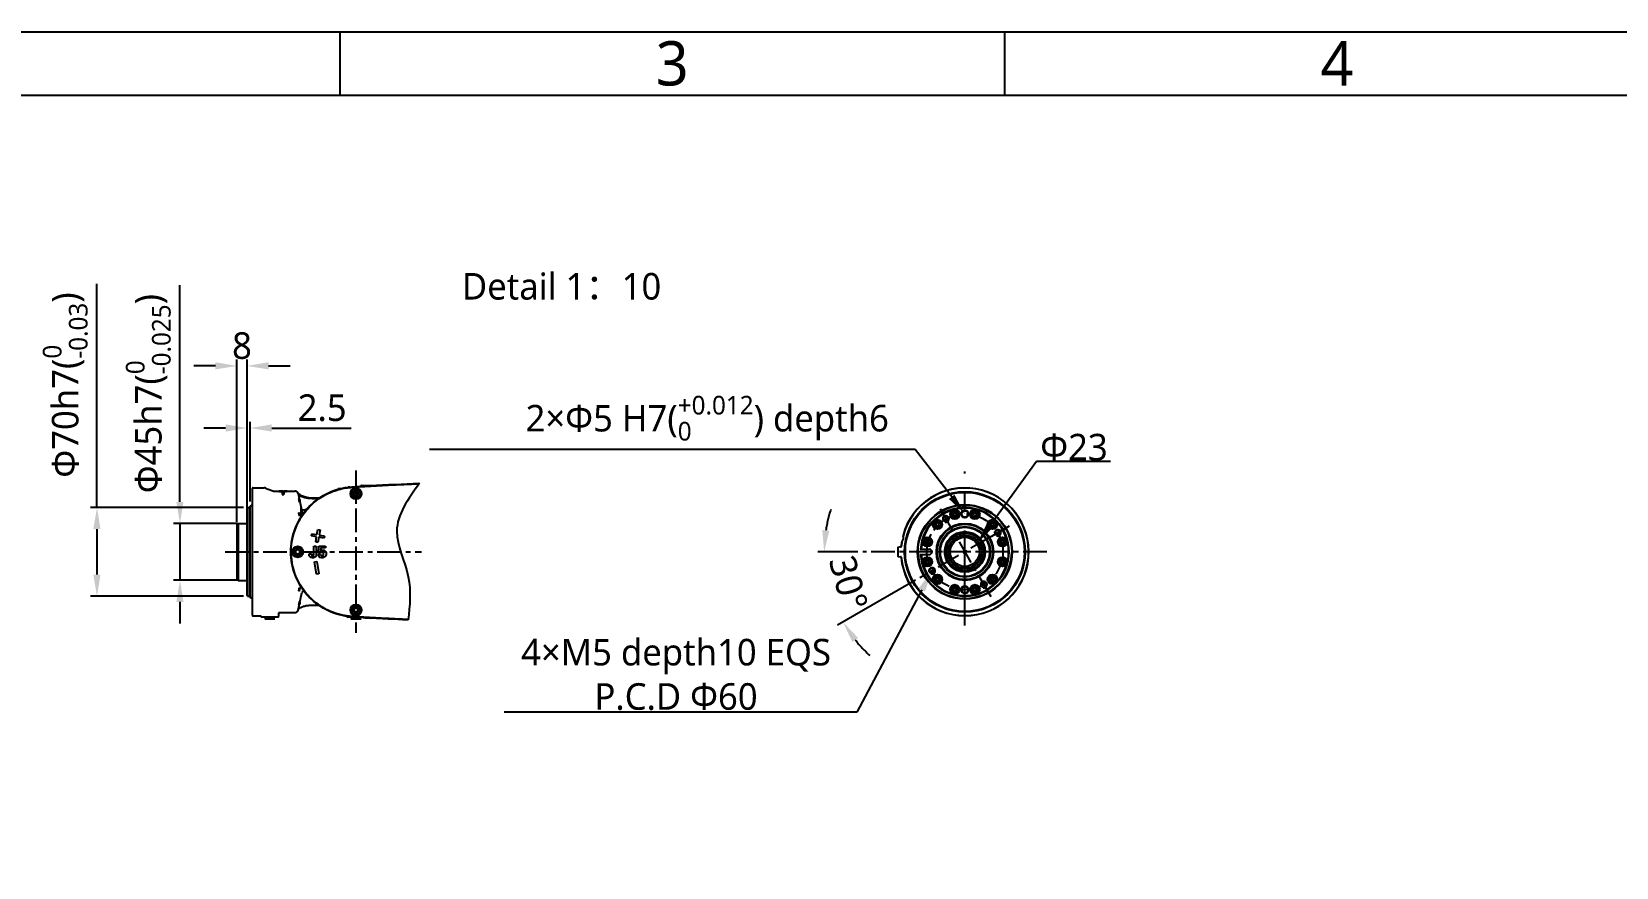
# Model space of a CAD drawing. Header units: millimetres. Extents: x 5828 to 6704, y 123 to 421.
# Drawn here: x 6364.3 to 6489.5, y 354.6 to 420.6 of the extents above; entities that cross this region are included whole.
import ezdxf
from ezdxf import colors
from ezdxf.entities.mleader import LeaderData, LeaderLine
from ezdxf.enums import TextEntityAlignment as Align
from ezdxf.math import Vec2, Vec3

# ---------------------------------------------------------------- set-up
doc = ezdxf.new("R2010")
doc.units = ezdxf.units.MM
doc.linetypes.add('BANKLINE1', pattern=[5.5, 4, -1.5])
doc.linetypes.add('CENTER', pattern=[0.6, 0.375, -0.075, 0.075, -0.075])
for name, color, linetype in [('00_COMPONENTS', 7, 'BANKLINE1'), ('DIM', 7, 'Continuous'), ('外形图', 7, 'Continuous'), ('多重引线', 7, 'Continuous'), ('模板', 7, 'Continuous')]:
    doc.layers.add(name, color=color, linetype=linetype)
doc.styles.add('微软雅黑', font='msyh.ttc', dxfattribs={"height": 2.1})
doc.dimstyles.new('尺寸标注_细节_1_10比例', dxfattribs={"dimtxt": 2.1, "dimasz": 1.25, "dimexe": 0.5, "dimexo": 0.4, "dimgap": 0.5, "dimtad": 1, "dimlfac": 10, "dimdsep": 46, "dimtxsty": '微软雅黑', "dimcen": 0.09, "dimadec": 0, "dimazin": 0, "dimtp": 0.01, "dimtm": 0.01, "dimtfac": 1, "dimtofl": 0, "dimtmove": 0, "dimatfit": 3, "dimfxl": 1, "dimtolj": 1, "dimarcsym": 0})

# ---------------------------------------------------------------- blocks, each defined once
blk = doc.blocks.new('图纸页')
at = {"layer": '模板', "color": 2}
for p, q in [((6388.66, 420.62), (6388.66, 415.62)), ((6441.16, 420.62), (6441.16, 415.62))]:
    blk.add_line(p, q, dxfattribs=at)
for points in [[(6283.66, 123.62), (6283.66, 420.62), (6703.66, 420.62), (6703.66, 123.62)], [(6308.66, 128.62), (6308.66, 415.62), (6698.66, 415.62), (6698.66, 128.62)]]:
    blk.add_lwpolyline(points, close=True, dxfattribs=at)
at = {"layer": '模板', "color": 2, "style": '微软雅黑'}
for s, p in [('3', (6414.91, 418.12)), ('4', (6467.41, 418.12))]:
    blk.add_text(s, height=3.5, dxfattribs=at).set_placement(p, align=Align.MIDDLE_CENTER)
for tag, height, p in [('编号', 4, (6669.32, 150.51)), ('当前页', 1.67, (6668.11, 141.19)), ('总页数', 1.67, (6673.32, 141.19)), ('比例', 1.67, (6628.66, 133.62))]:
    blk.add_attdef(tag, text='', height=height, dxfattribs=at).set_placement(p, align=Align.MIDDLE)
blk = doc.blocks.new('*D1523')
at = {"layer": '00_COMPONENTS', "color": 0, "linetype": 'ByBlock', "lineweight": -2, "ltscale": 20}
for p, q in [((6378.84, 394.22), (6377.14, 394.22)), ((6380.54, 381.9), (6380.54, 394.72)), ((6381.34, 382.99), (6381.34, 394.72)), ((6383.04, 394.22), (6384.74, 394.22))]:
    blk.add_line(p, q, dxfattribs=at)
at = {"layer": '00_COMPONENTS', "color": 0}
for points in [[(6378.84, 393.94), (6378.84, 394.51), (6380.54, 394.22)], [(6383.04, 394.51), (6383.04, 393.94), (6381.34, 394.22)]]:
    blk.add_solid(points, dxfattribs=at)
at = {"layer": 'Defpoints', "color": 0}
for p in [(6381.34, 394.22), (6381.34, 382.59), (6380.54, 381.5)]:
    blk.add_point(p, dxfattribs=at)
at = {"layer": '00_COMPONENTS', "color": 0, "insert": (6380.94, 395.81), "char_height": 2.1, "attachment_point": 5, "style": '微软雅黑'}
blk.add_mtext('\\A1;8', dxfattribs=at)
blk = doc.blocks.new('*D1524')
at = {"layer": '00_COMPONENTS', "color": 0, "linetype": 'ByBlock', "lineweight": -2, "ltscale": 20}
for p, q in [((6376.04, 383.48), (6376.04, 400.59)), ((6376.04, 383.48), (6376.04, 385.18)), ((6380.57, 381.78), (6375.54, 381.78)), ((6376.04, 381.78), (6376.04, 377.28)), ((6380.57, 377.28), (6375.54, 377.28)), ((6376.04, 375.58), (6376.04, 373.88))]:
    blk.add_line(p, q, dxfattribs=at)
at = {"layer": '00_COMPONENTS', "color": 0}
for points in [[(6375.76, 383.48), (6376.32, 383.48), (6376.04, 381.78)], [(6376.32, 375.58), (6375.76, 375.58), (6376.04, 377.28)]]:
    blk.add_solid(points, dxfattribs=at)
at = {"layer": 'Defpoints', "color": 0}
for p in [(6380.97, 381.78), (6376.04, 377.28), (6380.97, 377.28)]:
    blk.add_point(p, dxfattribs=at)
at = {"layer": '00_COMPONENTS', "color": 0, "insert": (6373.54, 392.03), "char_height": 2.1, "attachment_point": 5, "rotation": 90, "style": '微软雅黑'}
blk.add_mtext('\\A1;\\A1;Φ45h7({\\H0.7x;\\S0^ -0.025;})', dxfattribs=at)
blk = doc.blocks.new('*D1525')
at = {"layer": '00_COMPONENTS', "color": 0, "linetype": 'ByBlock', "lineweight": -2, "ltscale": 20}
for p, q in [((6369.49, 383.03), (6369.49, 400.7)), ((6381.07, 383.03), (6368.99, 383.03)), ((6369.49, 381.33), (6369.49, 377.73)), ((6381.07, 376.03), (6368.99, 376.03))]:
    blk.add_line(p, q, dxfattribs=at)
at = {"layer": '00_COMPONENTS', "color": 0}
for points in [[(6369.77, 381.33), (6369.2, 381.33), (6369.49, 383.03)], [(6369.2, 377.73), (6369.77, 377.73), (6369.49, 376.03)]]:
    blk.add_solid(points, dxfattribs=at)
at = {"layer": 'Defpoints', "color": 0}
for p in [(6381.47, 383.03), (6369.49, 376.03), (6381.47, 376.03)]:
    blk.add_point(p, dxfattribs=at)
at = {"layer": '00_COMPONENTS', "color": 0, "insert": (6366.98, 392.71), "char_height": 2.1, "attachment_point": 5, "rotation": 90, "style": '微软雅黑'}
blk.add_mtext('\\A1;\\A1;Φ70h7({\\H0.7x;\\S0^ -0.03;})', dxfattribs=at)
blk = doc.blocks.new('*D1526')
at = {"layer": '00_COMPONENTS', "color": 0, "lineweight": -2, "ltscale": 20}
for p, q in [((6429.56, 379.53), (6426.41, 379.53)), ((6434.12, 377.28), (6427.97, 373.73))]:
    blk.add_line(p, q, dxfattribs=at)
for start, end in [(162.4447, 171.2223), (218.778, 227.5556)]:
    blk.add_arc((6438.02, 379.53), 11.11, start, end, dxfattribs=at)
at = {"layer": '00_COMPONENTS', "color": 0}
for points in [[(6426.76, 381.25), (6427.32, 381.2), (6426.91, 379.53)], [(6429.59, 372.73), (6429.13, 372.41), (6428.4, 373.98)]]:
    blk.add_solid(points, dxfattribs=at)
at = {"layer": 'Defpoints', "color": 0}
for p in [(6440.13, 380.75), (6429.96, 379.53), (6444.49, 379.53), (6427.08, 377.6), (6434.46, 377.48)]:
    blk.add_point(p, dxfattribs=at)
at = {"layer": '00_COMPONENTS', "color": 0, "insert": (6428.82, 377.07), "char_height": 2.1, "attachment_point": 5, "rotation": 285.0001, "style": '微软雅黑'}
blk.add_mtext('\\A1;30%%d', dxfattribs=at)
blk = doc.blocks.new('*D1541')
at = {"layer": 'Defpoints', "color": 0}
for p in [(6381.34, 389.31), (6381.59, 383.12), (6381.34, 382.74)]:
    blk.add_point(p, dxfattribs=at)
at = {"layer": 'DIM', "color": 0, "lineweight": -2, "ltscale": 20}
for p, q in [((6379.64, 389.31), (6377.94, 389.31)), ((6381.34, 383.14), (6381.34, 389.81)), ((6381.59, 383.52), (6381.59, 389.81)), ((6383.29, 389.31), (6389.55, 389.31))]:
    blk.add_line(p, q, dxfattribs=at)
at = {"layer": 'DIM', "color": 0}
for points in [[(6379.64, 389.03), (6379.64, 389.6), (6381.34, 389.31)], [(6383.29, 389.6), (6383.29, 389.03), (6381.59, 389.31)]]:
    blk.add_solid(points, dxfattribs=at)
at = {"layer": 'DIM', "color": 0, "insert": (6387.27, 390.9), "char_height": 2.1, "attachment_point": 5, "style": '微软雅黑'}
blk.add_mtext('\\A1;\\A1;2.5', dxfattribs=at)

msp = doc.modelspace()

# ---------------------------------------------------------------- linework, layer by layer
at = {"layer": '00_COMPONENTS', "linetype": 'CENTER', "ltscale": 5}
for p, q in [((6436.0593, 382.9237), (6439.2079, 377.4703)), ((6440.1262, 380.7464), (6434.4635, 377.477))]:
    msp.add_line(p, q, dxfattribs=at)
at = {"layer": '00_COMPONENTS', "ltscale": 20}
for p, q in [((6441.5124, 381.5467), (6440.1262, 380.7464)), ((6439.2079, 377.4703), (6440.0587, 375.9966))]:
    msp.add_line(p, q, dxfattribs=at)
at = {"layer": '00_COMPONENTS', "linetype": 'CENTER', "ltscale": 5}
msp.add_circle((6438.0189, 379.5297), 3, dxfattribs=at)
at = {"layer": '00_COMPONENTS', "linetype": 'ByBlock', "ltscale": 20}
msp.add_spline([(6394.9519, 384.9458), (6393.1622, 381.161), (6394.0672, 377.562), (6394.0672, 374.1489)], degree=3, dxfattribs=at)
at = {"layer": '外形图', "linetype": 'CENTER', "ltscale": 5}
for p, q in [((6389.9371, 385.9529), (6389.9371, 373.1227)), ((6379.616, 379.5297), (6395.1065, 379.5297)), ((6444.4912, 379.5297), (6429.9605, 379.5297))]:
    msp.add_line(p, q, dxfattribs=at)
at = {"layer": '外形图', "linetype": 'CENTER', "ltscale": 20}
msp.add_line((6438.0189, 373.7123), (6438.0189, 385.8774), dxfattribs=at)
at = {"layer": '外形图', "linetype": 'Continuous'}
for p, q in [((6381.7371, 384.5662), (6381.7371, 374.4931)), ((6381.7871, 384.5797), (6382.6842, 384.5797)), ((6382.7868, 384.5616), (6383.3742, 384.3478)), ((6383.4768, 384.3297), (6383.8683, 384.3297)), ((6383.9013, 384.3155), (6383.9013, 384.291)), ((6384.0719, 384.329), (6384.1078, 384.3291)), ((6384.1078, 384.3291), (6384.1453, 384.3291)), ((6384.1171, 384.2538), (6384.1171, 384.0725)), ((6384.1171, 384.2538), (6384.2571, 384.2538)), ((6384.1171, 384.203), (6384.2571, 384.203)), ((6384.1453, 384.3291), (6384.1701, 384.3291)), ((6384.1701, 384.3291), (6384.1945, 384.329)), ((6384.1865, 384.3152), (6384.1865, 384.2893)), ((6384.1945, 384.329), (6384.2421, 384.329)), ((6384.2333, 384.3228), (6384.2333, 384.2939)), ((6384.2421, 384.329), (6384.2652, 384.329)), ((6384.2571, 384.2538), (6384.2571, 384.0725)), ((6384.2652, 384.329), (6384.2879, 384.3289)), ((6384.2879, 384.3289), (6384.3318, 384.3288)), ((6384.3318, 384.3288), (6384.3531, 384.3287)), ((6384.3531, 384.3287), (6384.3718, 384.3286)), ((6384.3882, 384.3074), (6384.3882, 384.2879)), ((6384.4073, 384.3284), (6384.4241, 384.3282)), ((6384.4751, 384.3297), (6385.144, 384.3297)), ((6384.4751, 384.3146), (6384.4751, 384.2905)), ((6385.3371, 384.2446), (6385.3263, 384.2446)), ((6385.3411, 384.225), (6385.3371, 384.2446)), ((6385.3772, 384.1409), (6385.6716, 382.7556)), ((6388.5422, 384.5297), (6388.5371, 384.5283)), ((6388.5371, 384.5283), (6388.5371, 384.4803)), ((6388.5422, 384.5297), (6388.7121, 384.5297)), ((6389.327, 384.6041), (6389.3354, 384.6051)), ((6389.7846, 384.2177), (6389.9371, 384.3058)), ((6389.7846, 384.0416), (6389.7846, 384.2177)), ((6389.9371, 384.3058), (6390.0896, 384.2177)), ((6390.0896, 384.2177), (6390.0896, 384.0416)), ((6390.3358, 384.731), (6390.3354, 384.7147)), ((6390.3858, 384.7797), (6391.4083, 384.7797)), ((6390.4768, 384.6915), (6390.4989, 384.6929)), ((6390.4989, 384.6929), (6390.5309, 384.695)), ((6390.5147, 384.7265), (6390.5288, 384.7274)), ((6381.3371, 382.9797), (6381.3871, 383.0297)), ((6381.3371, 376.0797), (6381.3371, 382.9797)), ((6381.3871, 383.0297), (6381.3871, 376.0297)), ((6381.3871, 383.0297), (6381.5571, 383.0297)), ((6381.5871, 375.9421), (6381.5871, 383.1173)), ((6381.7371, 383.2064), (6381.6044, 383.1445)), ((6384.1171, 384.0725), (6384.2571, 384.0725)), ((6385.6134, 382.3134), (6385.6134, 383.0297)), ((6389.9371, 383.9536), (6389.7846, 384.0416)), ((6390.0896, 384.0416), (6389.9371, 383.9536)), ((6380.6371, 381.7797), (6380.5371, 381.722)), ((6380.5371, 381.722), (6380.5371, 377.3374)), ((6380.6371, 381.7797), (6380.6371, 377.2797)), ((6380.6371, 381.7797), (6381.3071, 381.7797)), ((6385.6984, 382.5293), (6385.7586, 382.5293)), ((6385.9921, 382.8297), (6385.9329, 382.8297)), ((6435.8481, 381.844), (6435.7238, 381.7723)), ((6435.7238, 381.7723), (6435.7238, 381.6288)), ((6435.7238, 381.6288), (6435.8481, 381.557)), ((6435.9723, 381.7723), (6435.8481, 381.844)), ((6435.8481, 381.557), (6435.9723, 381.6288)), ((6435.9723, 381.6288), (6435.9723, 381.7723)), ((6437.2243, 382.6386), (6437.1, 382.5668)), ((6437.1, 382.5668), (6437.1, 382.4233)), ((6437.1, 382.4233), (6437.2243, 382.3516)), ((6437.3486, 382.5668), (6437.2243, 382.6386)), ((6437.2243, 382.3516), (6437.3486, 382.4233)), ((6437.3486, 382.4233), (6437.3486, 382.5668)), ((6438.8134, 382.6386), (6438.6892, 382.5668)), ((6438.6892, 382.5668), (6438.6892, 382.4233)), ((6438.6892, 382.4233), (6438.8134, 382.3516)), ((6438.9377, 382.5668), (6438.8134, 382.6386)), ((6438.8134, 382.3516), (6438.9377, 382.4233)), ((6438.9377, 382.4233), (6438.9377, 382.5668)), ((6440.1897, 381.844), (6440.0654, 381.7723)), ((6440.0654, 381.7723), (6440.0654, 381.6288)), ((6440.0654, 381.6288), (6440.1897, 381.557)), ((6440.314, 381.7723), (6440.1897, 381.844)), ((6440.1897, 381.557), (6440.314, 381.6288)), ((6440.314, 381.6288), (6440.314, 381.7723)), ((6386.4272, 380.7859), (6386.4585, 380.9632)), ((6386.831, 380.7147), (6386.4272, 380.7859)), ((6386.4585, 380.9632), (6386.8622, 380.892)), ((6386.7598, 380.311), (6386.831, 380.7147)), ((6386.8622, 380.892), (6386.9334, 381.2958)), ((6386.9334, 381.2958), (6387.1107, 381.2645)), ((6387.0082, 380.6835), (6386.9371, 380.2797)), ((6387.412, 380.6123), (6387.0082, 380.6835)), ((6387.1107, 381.2645), (6387.0395, 380.8607)), ((6387.0395, 380.8607), (6387.4433, 380.7895)), ((6387.4433, 380.7895), (6387.412, 380.6123)), ((6435.0535, 380.4678), (6434.9292, 380.396)), ((6434.9292, 380.396), (6434.9292, 380.2525)), ((6435.1778, 380.396), (6435.0535, 380.4678)), ((6435.1778, 380.2525), (6435.1778, 380.396)), ((6440.9843, 380.4678), (6440.86, 380.396)), ((6440.86, 380.396), (6440.86, 380.2525)), ((6441.1085, 380.396), (6440.9843, 380.4678)), ((6441.1085, 380.2525), (6441.1085, 380.396)), ((6385.1846, 379.6177), (6385.3371, 379.7058)), ((6385.1846, 379.4416), (6385.1846, 379.6177)), ((6385.3371, 379.3536), (6385.1846, 379.4416)), ((6385.3371, 379.7058), (6385.4896, 379.6177)), ((6385.4896, 379.4416), (6385.3371, 379.3536)), ((6385.4896, 379.6177), (6385.4896, 379.4416)), ((6386.2371, 379.3379), (6386.2371, 379.3661)), ((6386.2371, 379.3661), (6386.4282, 379.3661)), ((6386.4282, 379.3661), (6386.427, 379.3342)), ((6386.6144, 379.3273), (6386.6144, 379.9797)), ((6386.6144, 379.9797), (6386.8099, 379.9797)), ((6386.9371, 380.2797), (6386.7598, 380.311)), ((6386.8099, 379.9797), (6386.8099, 379.3787)), ((6386.9534, 379.331), (6387.1515, 379.331)), ((6386.9703, 379.4363), (6387.0061, 379.9797)), ((6387.1496, 379.4363), (6386.9703, 379.4363)), ((6387.0061, 379.9797), (6387.53, 379.9797)), ((6387.1715, 379.8406), (6387.1471, 379.6005)), ((6387.53, 379.8406), (6387.1715, 379.8406)), ((6387.53, 379.9797), (6387.53, 379.8406)), ((6432.9463, 379.9178), (6432.7537, 379.8838)), ((6432.7537, 379.1756), (6432.9463, 379.1416)), ((6434.4945, 379.7297), (6435.2189, 379.7297)), ((6434.4945, 379.3297), (6435.2189, 379.3297)), ((6434.9292, 380.2525), (6435.0535, 380.1808)), ((6435.0535, 380.1808), (6435.1778, 380.2525)), ((6440.86, 380.2525), (6440.9843, 380.1808)), ((6440.9843, 380.1808), (6441.1085, 380.2525)), ((6386.6598, 378.7484), (6386.8371, 378.7797)), ((6386.8334, 377.7636), (6386.6598, 378.7484)), ((6386.8371, 378.7797), (6387.0107, 377.7949)), ((6435.0535, 378.8786), (6434.9292, 378.8069)), ((6434.9292, 378.8069), (6434.9292, 378.6634)), ((6434.9292, 378.6634), (6435.0535, 378.5916)), ((6435.1778, 378.8069), (6435.0535, 378.8786)), ((6435.0535, 378.5916), (6435.1778, 378.6634)), ((6435.1778, 378.6634), (6435.1778, 378.8069)), ((6440.9843, 378.8786), (6440.86, 378.8069)), ((6440.86, 378.8069), (6440.86, 378.6634)), ((6440.86, 378.6634), (6440.9843, 378.5916)), ((6441.1085, 378.8069), (6440.9843, 378.8786)), ((6440.9843, 378.5916), (6441.1085, 378.6634)), ((6441.1085, 378.6634), (6441.1085, 378.8069)), ((6380.6371, 377.2797), (6380.5371, 377.3374)), ((6380.6371, 377.2797), (6381.3071, 377.2797)), ((6387.0107, 377.7949), (6386.8334, 377.7636)), ((6435.8481, 377.5024), (6435.7238, 377.4306)), ((6435.7238, 377.4306), (6435.7238, 377.2871)), ((6435.7238, 377.2871), (6435.8481, 377.2154)), ((6435.9723, 377.4306), (6435.8481, 377.5024)), ((6435.8481, 377.2154), (6435.9723, 377.2871)), ((6435.9723, 377.2871), (6435.9723, 377.4306)), ((6437.2243, 376.7078), (6437.1, 376.6361)), ((6437.1, 376.6361), (6437.1, 376.4926)), ((6437.3486, 376.6361), (6437.2243, 376.7078)), ((6437.3486, 376.4926), (6437.3486, 376.6361)), ((6438.8134, 376.7078), (6438.6892, 376.6361)), ((6438.6892, 376.6361), (6438.6892, 376.4926)), ((6438.9377, 376.6361), (6438.8134, 376.7078)), ((6438.9377, 376.4926), (6438.9377, 376.6361)), ((6440.1897, 377.5024), (6440.0654, 377.4306)), ((6440.0654, 377.4306), (6440.0654, 377.2871)), ((6440.0654, 377.2871), (6440.1897, 377.2154)), ((6440.314, 377.4306), (6440.1897, 377.5024)), ((6440.1897, 377.2154), (6440.314, 377.2871)), ((6440.314, 377.2871), (6440.314, 377.4306)), ((6381.3371, 376.0797), (6381.3871, 376.0297)), ((6381.3871, 376.0297), (6381.5571, 376.0297)), ((6381.7371, 375.853), (6381.6044, 375.9149)), ((6385.3772, 374.9185), (6385.6716, 376.3038)), ((6385.8344, 376.4297), (6385.8271, 376.4297)), ((6437.1, 376.4926), (6437.2243, 376.4208)), ((6437.2243, 376.4208), (6437.3486, 376.4926)), ((6438.6892, 376.4926), (6438.8134, 376.4208)), ((6438.8134, 376.4208), (6438.9377, 376.4926)), ((6381.7871, 374.4797), (6382.3857, 374.4797)), ((6382.4358, 374.4284), (6382.4357, 374.431)), ((6383.7883, 374.3797), (6382.4858, 374.3797)), ((6382.7329, 374.2297), (6383.5412, 374.2297)), ((6382.7871, 374.2311), (6382.7871, 374.3797)), ((6382.7871, 374.2311), (6382.7922, 374.2297)), ((6383.4819, 374.2297), (6382.7922, 374.2297)), ((6383.1371, 374.2442), (6383.1371, 374.3797)), ((6383.4819, 374.2297), (6383.4871, 374.2311)), ((6383.4871, 374.2311), (6383.4871, 374.3797)), ((6383.8383, 374.4284), (6383.8449, 374.681)), ((6383.8949, 374.7297), (6385.144, 374.7297)), ((6385.4004, 375.0279), (6385.4161, 375.0412)), ((6389.2358, 374.4284), (6389.2356, 374.4346)), ((6389.8083, 374.3797), (6389.2858, 374.3797)), ((6389.5329, 374.2297), (6390.3412, 374.2297)), ((6389.5871, 374.2311), (6389.5871, 374.3797)), ((6389.5871, 374.2311), (6389.5922, 374.2297)), ((6390.2819, 374.2297), (6389.5922, 374.2297)), ((6389.7846, 375.0177), (6389.9371, 375.1058)), ((6389.7846, 374.8417), (6389.7846, 375.0177)), ((6389.9371, 374.7536), (6389.7846, 374.8417)), ((6389.9371, 375.1058), (6390.0896, 375.0177)), ((6390.0896, 374.8417), (6389.9371, 374.7536)), ((6389.9371, 374.2442), (6389.9371, 374.3711)), ((6390.0896, 375.0177), (6390.0896, 374.8417)), ((6390.2819, 374.2297), (6390.2871, 374.2311)), ((6390.2871, 374.2311), (6390.2871, 374.3479)), ((6390.5145, 374.3329), (6390.4961, 374.3341)), ((6390.5255, 374.3644), (6390.4982, 374.3662)), ((6390.6094, 374.3293), (6390.5237, 374.3349)), ((6390.56, 374.3622), (6390.5255, 374.3644)), ((6390.7163, 374.3224), (6390.6094, 374.3293))]:
    msp.add_line(p, q, dxfattribs=at)
for points in [[(6385.4289, 384.0083), (6385.4085, 384.0244), (6385.4004, 384.0316)], [(6387.0027, 383.7542), (6386.9383, 383.7475), (6386.8467, 383.74), (6386.7569, 383.7345), (6386.6687, 383.7311), (6386.5823, 383.7298), (6386.4976, 383.7304), (6386.4147, 383.7331), (6386.3336, 383.7378), (6386.2544, 383.7445), (6386.1773, 383.7531), (6386.1022, 383.7637), (6386.0293, 383.7761), (6385.959, 383.7904), (6385.8913, 383.8064), (6385.8264, 383.8241), (6385.7649, 383.8432), (6385.707, 383.8635), (6385.6531, 383.8847), (6385.6036, 383.9065), (6385.5587, 383.9283), (6385.5187, 383.9499), (6385.4838, 383.9706), (6385.4539, 383.9902), (6385.4289, 384.0083)], [(6382.3857, 374.4797), (6382.3909, 374.4794), (6382.398, 374.4782), (6382.4048, 374.4759), (6382.4113, 374.4727), (6382.4172, 374.4685), (6382.4225, 374.4636), (6382.427, 374.458), (6382.4306, 374.4517), (6382.4333, 374.4451), (6382.435, 374.438), (6382.4357, 374.431)], [(6383.8449, 374.681), (6383.8456, 374.6877), (6383.8472, 374.6946), (6383.8498, 374.7013), (6383.8534, 374.7075), (6383.8578, 374.7131), (6383.8629, 374.7181), (6383.8687, 374.7223), (6383.875, 374.7256), (6383.8818, 374.7279), (6383.8888, 374.7293), (6383.8949, 374.7297)], [(6385.4161, 375.0412), (6385.4396, 375.059), (6385.4682, 375.0787), (6385.5019, 375.0998), (6385.5409, 375.1218), (6385.5852, 375.1442), (6385.6343, 375.1667), (6385.6881, 375.1887), (6385.7463, 375.2099), (6385.8084, 375.2299), (6385.874, 375.2485), (6385.9427, 375.2653), (6386.0141, 375.2804), (6386.088, 375.2935), (6386.1641, 375.3046), (6386.2421, 375.3137), (6386.3218, 375.3207), (6386.4032, 375.3257), (6386.4861, 375.3287), (6386.5706, 375.3297), (6386.6564, 375.3286), (6386.7437, 375.3255), (6386.8323, 375.3204), (6386.9223, 375.3133), (6387.0024, 375.3053)]]:
    msp.add_lwpolyline(points, dxfattribs=at)
for centre, radius in [((6389.9371, 384.1297), 0.44), ((6389.9371, 384.1297), 0.4314), ((6389.9371, 384.1297), 0.345), ((6389.9371, 384.1297), 0.2052), ((6438.0189, 379.5297), 4.7546), ((6438.0189, 379.5297), 4.7), ((6438.0189, 379.5297), 3.7377), ((6438.0189, 379.5297), 3.7291), ((6438.0189, 379.5297), 3.7), ((6435.8481, 381.7005), 0.375), ((6435.8481, 381.7005), 0.275), ((6435.8481, 381.7005), 0.265), ((6435.8481, 381.7005), 0.1435), ((6438.0189, 379.5297), 2.25), ((6438.0189, 379.5297), 2.1923), ((6436.5189, 382.1278), 0.21), ((6437.2243, 382.4951), 0.375), ((6437.2243, 382.4951), 0.275), ((6437.2243, 382.4951), 0.265), ((6437.2243, 382.4951), 0.1435), ((6438.0189, 382.5297), 0.3), ((6438.0189, 382.5297), 0.25), ((6438.8134, 382.4951), 0.375), ((6438.8134, 382.4951), 0.275), ((6438.8134, 382.4951), 0.265), ((6438.8134, 382.4951), 0.1435), ((6440.1897, 381.7005), 0.375), ((6440.1897, 381.7005), 0.275), ((6440.1897, 381.7005), 0.265), ((6440.1897, 381.7005), 0.1435), ((6435.0535, 380.3243), 0.375), ((6435.0535, 380.3243), 0.275), ((6435.0535, 380.3243), 0.265), ((6435.0535, 380.3243), 0.1435), ((6438.0189, 379.5297), 2), ((6438.0189, 379.5297), 1.95), ((6438.0189, 379.5297), 1.6), ((6438.0189, 379.5297), 1.4882), ((6438.0189, 379.5297), 1.33), ((6438.0189, 379.5297), 1.3), ((6438.0189, 379.5297), 1.15), ((6440.6169, 381.0297), 0.21), ((6440.9843, 380.3243), 0.375), ((6440.9843, 380.3243), 0.275), ((6440.9843, 380.3243), 0.265), ((6440.9843, 380.3243), 0.1435), ((6385.3371, 379.5297), 0.44), ((6385.3371, 379.5297), 0.4314), ((6385.3371, 379.5297), 0.345), ((6385.3371, 379.5297), 0.2052), ((6435.0535, 378.7351), 0.375), ((6435.0535, 378.7351), 0.275), ((6435.0535, 378.7351), 0.265), ((6435.0535, 378.7351), 0.1435), ((6435.4208, 378.0297), 0.21), ((6440.9843, 378.7351), 0.375), ((6440.9843, 378.7351), 0.275), ((6440.9843, 378.7351), 0.265), ((6440.9843, 378.7351), 0.1435), ((6435.8481, 377.3589), 0.375), ((6435.8481, 377.3589), 0.275), ((6435.8481, 377.3589), 0.265), ((6435.8481, 377.3589), 0.1435), ((6437.2243, 376.5643), 0.375), ((6437.2243, 376.5643), 0.275), ((6437.2243, 376.5643), 0.265), ((6437.2243, 376.5643), 0.1435), ((6438.0189, 376.5297), 0.3), ((6438.0189, 376.5297), 0.25), ((6438.8134, 376.5643), 0.375), ((6438.8134, 376.5643), 0.275), ((6438.8134, 376.5643), 0.265), ((6438.8134, 376.5643), 0.1435), ((6439.5189, 376.9316), 0.21), ((6440.1897, 377.3589), 0.375), ((6440.1897, 377.3589), 0.275), ((6440.1897, 377.3589), 0.265), ((6440.1897, 377.3589), 0.1435), ((6389.9371, 374.9297), 0.44), ((6389.9371, 374.9297), 0.4314), ((6389.9371, 374.9297), 0.345), ((6389.9371, 374.9297), 0.2052)]:
    msp.add_circle(centre, radius, dxfattribs=at)
for centre, radius, start, end in [((6381.7871, 384.4797), 0.1, 90, 120), ((6382.6842, 384.2797), 0.3, 70, 90), ((6383.4768, 384.6297), 0.3, 250, 270), ((6383.9951, 385.5787), 1.2912, 263.524224, 265.828526), ((6383.9536, 380.6987), 3.6296, 90.981216, 91.346952), ((6383.9819, 379.0584), 5.2701, 90.710114, 90.983781), ((6384.0126, 376.5989), 7.7298, 90.510493, 90.711952), ((6384.0421, 373.3553), 10.9736, 90.360199, 90.513428), ((6384.0678, 369.278), 15.051, 90.241015, 90.360511), ((6384.1121, 358.2211), 26.1079, 90.088273, 90.236074), ((6384.0506, 386.5955), 2.2894, 269.011087, 270.027599), ((6384.0522, 386.6258), 2.3197, 269.986195, 270.613789), ((6384.0602, 385.9597), 1.6535, 270.584766, 271.789765), ((6384.1087, 385.6047), 1.3177, 273.38914, 275.431004), ((6384.1336, 385.3339), 1.0457, 275.477044, 276.02386), ((6384.239, 374.7594), 9.5634, 89.635998, 89.764479), ((6384.2706, 378.8378), 5.4849, 88.877381, 89.695425), ((6384.2977, 371.0399), 13.2889, 89.527251, 89.680361), ((6384.3268, 381.7639), 2.5583, 88.10103, 88.852447), ((6384.3567, 377.5213), 6.8072, 89.167784, 89.43251), ((6384.3938, 380.0477), 4.2806, 88.795741, 89.173564), ((6384.4208, 381.3568), 2.9712, 88.536137, 88.785334), ((6385.144, 384.0913), 0.2384, 12, 90), ((6388.7589, 383.0803), 1.4519, 97.481537, 98.788295), ((6390.0877, 378.1428), 6.5394, 95.906319, 96.714994), ((6389.532, 383.2819), 1.3305, 97.679012, 98.819417), ((6389.5713, 382.9989), 1.6162, 97.041431, 97.718661), ((6389.5572, 383.1142), 1.5, 96.217636, 97.048879), ((6389.527, 383.3941), 1.2186, 95.130134, 96.229122), ((6390.1785, 377.2756), 7.4114, 95.553513, 95.914157), ((6390.3858, 384.7297), 0.05, 90, 178.5), ((6390.6338, 382.033), 2.6569, 92.663524, 92.90702), ((6390.6063, 382.6229), 2.0664, 92.459995, 92.661936), ((6390.5844, 383.135), 1.5539, 92.201501, 92.462475), ((6390.5652, 383.6372), 1.0513, 91.841617, 92.206797), ((6400.4709, 229.19), 155.8548, 93.45643, 93.657405), ((6438.0189, 379.5297), 5.05, 184.918971, 165.048537), ((6438.0189, 379.5297), 5.0366, 184.919064, 165.622288), ((6381.5571, 383.0597), 0.03, 270, 0), ((6381.6171, 383.1173), 0.03, 115, 180), ((6385.7812, 384.503), 0.5354, 228.066727, 229.226232), ((6385.2793, 383.4963), 0.2353, 359.604016, 2.550849), ((6438.0189, 379.5297), 3.5, 183.275829, 176.724171), ((6438.0189, 379.5297), 3.45, 183.323358, 176.676642), ((6381.3071, 381.8097), 0.03, 270, 0), ((6385.8271, 382.7886), 0.1589, 192, 270), ((6436.5189, 382.1278), 0.25, 255, 195), ((6432.7689, 380.6297), 0.4, 315.587873, 20.744837), ((6433.2365, 380.8068), 0.1, 165.048537, 200.744837), ((6438.0189, 379.5297), 1.3, 90, 272.967093), ((6440.6169, 381.0297), 0.25, 255, 195), ((6387.4336, 379.3209), 0.4003, 134.038174, 135.704341), ((6387.2644, 379.4259), 0.1119, 82.635475, 90.075251), ((6438.0189, 379.5297), 5.3, 176.469228, 183.530776), ((6432.7589, 379.8542), 0.03, 100, 176.469228), ((6432.7589, 379.2051), 0.03, 183.53147, 259.99964), ((6432.9377, 379.967), 0.05, 288.342534, 355.081029), ((6432.9377, 379.0924), 0.05, 13.16614, 71.657663), ((6432.9377, 379.967), 0.05, 326.780474, 355.081029), ((6438.0189, 379.5297), 5.05, 171.284172, 175.081029), ((6438.0189, 379.5297), 5.0366, 170.710422, 175.080892), ((6433.126, 380.2798), 0.1, 135.587873, 171.284172), ((6438.0189, 379.5297), 3.7, 179.09258, 359.09258), ((6435.2189, 379.5297), 0.2, 270, 90), ((6435.4208, 378.0297), 0.25, 255, 195), ((6381.3071, 377.2497), 0.03, 0, 90), ((6439.5189, 376.9316), 0.25, 255, 195), ((6381.5571, 375.9997), 0.03, 0, 90), ((6381.6171, 375.9421), 0.03, 180, 245), ((6384.9109, 375.6177), 0.6084, 339.308319, 339.962455), ((6385.8271, 376.2708), 0.1589, 90, 168), ((6381.7871, 374.5797), 0.1, 240, 270), ((6382.4858, 374.4297), 0.05, 181.5, 270), ((6383.0089, 375.6791), 1.4519, 261.211705, 262.518463), ((6383.2652, 375.6791), 1.4519, 277.481537, 278.788295), ((6383.7883, 374.4297), 0.05, 270, 358.5), ((6385.144, 374.968), 0.2384, 270, 348), ((6389.2858, 374.4297), 0.05, 181.5, 270), ((6390.0868, 380.9067), 6.5295, 263.283225, 264.093085), ((6390.1788, 381.7866), 7.4142, 264.085453, 264.460481), ((6389.8089, 375.6791), 1.4519, 261.211705, 262.518463), ((6390.0652, 375.6791), 1.4519, 277.481537, 278.788295), ((6390.5953, 376.3045), 1.9341, 267.155133, 267.948301), ((6400.2916, 526.9507), 152.9306, 266.3345, 266.544707)]:
    msp.add_arc(centre, radius, start, end, dxfattribs=at)
for points, knots in [([(6383.7698, 384.3156), (6383.7698, 384.3236), (6383.8204, 384.3224), (6383.8429, 384.3267), (6383.8683, 384.3273)], [0, 0, 0, 0, 0.23890771, 1, 1, 1, 1]), ([(6383.8184, 384.2999), (6383.8058, 384.3019), (6383.7925, 384.3049), (6383.7698, 384.3111), (6383.7698, 384.3156)], [0, 0, 0, 0, 0.74139881, 1, 1, 1, 1]), ([(6383.9424, 384.3209), (6383.9322, 384.3204), (6383.9229, 384.3176), (6383.9013, 384.3192), (6383.9013, 384.3155)], [0, 0, 0, 0, 0.73175687, 1, 1, 1, 1]), ([(6383.9013, 384.3155), (6383.9013, 384.3114), (6383.924, 384.3132), (6383.9338, 384.3098), (6383.9442, 384.3091)], [0, 0, 0, 0, 0.28228402, 1, 1, 1, 1]), ([(6384.1476, 384.3207), (6384.14, 384.3211), (6384.1058, 384.3224), (6384.0716, 384.3226), (6384.045, 384.3226)], [0, 0, 0, 0, 0.22283296, 1, 1, 1, 1]), ([(6384.1865, 384.3152), (6384.1865, 384.3187), (6384.1662, 384.3177), (6384.1572, 384.3202), (6384.1476, 384.3207)], [0, 0, 0, 0, 0.27007688, 1, 1, 1, 1]), ([(6384.1497, 384.3089), (6384.1589, 384.3096), (6384.1675, 384.3121), (6384.1865, 384.3119), (6384.1865, 384.3152)], [0, 0, 0, 0, 0.73442554, 1, 1, 1, 1]), ([(6384.2333, 384.3228), (6384.2541, 384.322), (6384.2734, 384.3184), (6384.3152, 384.3179), (6384.3152, 384.3109)], [0, 0, 0, 0, 0.74948869, 1, 1, 1, 1]), ([(6384.3152, 384.3109), (6384.3152, 384.3044), (6384.2794, 384.3003), (6384.2615, 384.2959), (6384.2433, 384.2939)], [0, 0, 0, 0, 0.26300036, 1, 1, 1, 1]), ([(6384.4742, 384.3156), (6384.4718, 384.3168), (6384.4505, 384.3193), (6384.4299, 384.3201), (6384.4116, 384.3208)], [0, 0, 0, 0, 0.12650075, 1, 1, 1, 1]), ([(6384.443, 384.309), (6384.445, 384.3091), (6384.4491, 384.3094), (6384.4531, 384.3096), (6384.455, 384.3098)], [0, 0, 0, 0, 0.51615822, 1, 1, 1, 1]), ([(6384.455, 384.3098), (6384.4605, 384.3102), (6384.4661, 384.3084), (6384.4748, 384.314), (6384.4693, 384.3139), (6384.4675, 384.314)], [0, 0, 0, 0, 0.69074298, 0.76957028, 1, 1, 1, 1]), ([(6384.4967, 384.327), (6384.5047, 384.3268), (6384.5318, 384.326), (6384.5589, 384.325), (6384.5779, 384.323)], [0, 0, 0, 0, 0.29484674, 1, 1, 1, 1]), ([(6384.6038, 384.314), (6384.6038, 384.3091), (6384.578, 384.3017), (6384.5627, 384.2989), (6384.5481, 384.2969)], [0, 0, 0, 0, 0.24929481, 1, 1, 1, 1]), ([(6384.5779, 384.323), (6384.5822, 384.3225), (6384.5899, 384.3213), (6384.6038, 384.319), (6384.6038, 384.314)], [0, 0, 0, 0, 0.45947771, 1, 1, 1, 1]), ([(6384.7917, 379.5297), (6384.7917, 380.7471), (6385.7228, 383.2667), (6388.1143, 384.4948), (6389.3231, 384.6373)], [0, 0, 0, 0, 0.5000537, 1, 1, 1, 1]), ([(6389.4203, 374.4447), (6389.3913, 374.4478), (6389.162, 374.4734), (6388.7334, 374.5481), (6388.1498, 374.7279), (6387.5885, 374.975), (6387.0628, 375.2879), (6386.5784, 375.6601), (6386.1318, 376.0964), (6385.7171, 376.6176), (6385.3374, 377.2539), (6385.0255, 378.0241), (6384.8344, 378.9091), (6384.8058, 379.8486), (6384.9484, 380.7611), (6385.2286, 381.5765), (6385.5951, 382.2591), (6386.0036, 382.8163), (6386.4419, 383.277), (6386.9148, 383.6672), (6387.4283, 383.9979), (6387.9805, 384.2656), (6388.558, 384.4644), (6389.0119, 384.5634), (6389.2688, 384.5973), (6389.327, 384.6041)], [0, 0, 0, 0, 0.00586345, 0.04638987, 0.08725257, 0.12838497, 0.16944673, 0.20998086, 0.25095381, 0.29469427, 0.34357909, 0.39946319, 0.46106151, 0.52468001, 0.58739263, 0.64577474, 0.69721752, 0.74261165, 0.78432266, 0.82478427, 0.86563644, 0.90685877, 0.94788295, 0.9882161, 1, 1, 1, 1]), ([(6389.3354, 384.6051), (6389.4716, 384.6209), (6389.8082, 384.6487), (6390.1889, 384.6729), (6390.4328, 384.6887), (6390.4768, 384.6915)], [0, 0, 0, 0, 0.35930321, 0.88437361, 1, 1, 1, 1]), ([(6389.396, 384.6118), (6389.5121, 384.6242), (6389.8285, 384.65), (6390.1832, 384.6725), (6390.4214, 384.6879), (6390.4597, 384.6904)], [0, 0, 0, 0, 0.3284819, 0.89202447, 1, 1, 1, 1]), ([(6390.5309, 384.695), (6390.6714, 384.7041), (6391.0159, 384.7262), (6391.5655, 384.7571), (6392.1799, 384.7896), (6392.795, 384.8194), (6393.4087, 384.8472), (6394.0238, 384.8735), (6394.5251, 384.8938), (6394.8226, 384.9053), (6394.9254, 384.9087)], [0, 0, 0, 0, 0.02358007, 0.057837469, 0.092214187, 0.126651578, 0.160987512, 0.195140451, 0.229786511, 0.245025879, 0.245025879, 0.245025879, 0.245025879]), ([(6385.4902, 383.4616), (6385.4866, 383.4616), (6385.4849, 383.4803), (6385.4754, 383.5006), (6385.4674, 383.5414), (6385.4571, 383.5859), (6385.4492, 383.6302), (6385.4404, 383.6722), (6385.4415, 383.6914), (6385.4357, 383.7116), (6385.4389, 383.7116)], [0, 0, 0, 0, 0.04193558, 0.1522823, 0.31380356, 0.5027051, 0.69194959, 0.85353002, 0.96196346, 1, 1, 1, 1]), ([(6385.4389, 383.7116), (6385.4424, 383.7116), (6385.4438, 383.6927), (6385.4532, 383.6726), (6385.461, 383.6316), (6385.4714, 383.5872), (6385.4794, 383.5429), (6385.4885, 383.5009), (6385.4877, 383.4817), (6385.4935, 383.4616), (6385.4902, 383.4616)], [0, 0, 0, 0, 0.04158035, 0.1518117, 0.31341712, 0.5024261, 0.69173613, 0.85341294, 0.9619401, 1, 1, 1, 1]), ([(6385.4558, 382.4439), (6385.4481, 382.4785), (6385.4412, 382.5241), (6385.4383, 382.5699), (6385.4381, 382.5803)], [0, 0, 0, 0, 0.77428126, 1, 1, 1, 1]), ([(6385.4389, 382.6078), (6385.4394, 382.612), (6385.4397, 382.6176), (6385.4436, 382.6245), (6385.4456, 382.6245)], [0, 0, 0, 0, 0.68313722, 1, 1, 1, 1]), ([(6385.4456, 382.6245), (6385.4532, 382.6245), (6385.4617, 382.5911), (6385.4688, 382.5723), (6385.4727, 382.5552)], [0, 0, 0, 0, 0.30114849, 1, 1, 1, 1]), ([(6385.4832, 382.3745), (6385.4756, 382.3745), (6385.4665, 382.4078), (6385.4596, 382.4268), (6385.4558, 382.4439)], [0, 0, 0, 0, 0.30277521, 1, 1, 1, 1]), ([(6385.4727, 382.5552), (6385.4806, 382.5205), (6385.4878, 382.475), (6385.4908, 382.4291), (6385.4911, 382.4188)], [0, 0, 0, 0, 0.77432511, 1, 1, 1, 1]), ([(6385.4902, 382.3913), (6385.4897, 382.3871), (6385.4894, 382.3813), (6385.4852, 382.3745), (6385.4832, 382.3745)], [0, 0, 0, 0, 0.67870625, 1, 1, 1, 1]), ([(6389.3231, 374.422), (6388.1143, 374.5646), (6385.7228, 375.7926), (6384.7917, 378.3123), (6384.7917, 379.5297)], [0, 0, 0, 0, 0.49994696, 1, 1, 1, 1]), ([(6433.0008, 379.0978), (6432.9999, 379.1098), (6432.9777, 379.1267), (6432.9581, 379.1395), (6432.9465, 379.1416)], [0, 0, 0, 0, 0.50512603, 1, 1, 1, 1]), ([(6385.449, 376.5811), (6385.4533, 376.6061), (6385.4606, 376.6406), (6385.4725, 376.6723), (6385.4795, 376.6848), (6385.4832, 376.6848)], [0, 0, 0, 0, 0.68898696, 0.90190092, 1, 1, 1, 1]), ([(6385.4832, 376.6848), (6385.4892, 376.6848), (6385.4913, 376.6531), (6385.4912, 376.6376), (6385.4902, 376.6223)], [0, 0, 0, 0, 0.28280941, 1, 1, 1, 1]), ([(6385.4389, 375.3478), (6385.4374, 375.3478), (6385.4388, 375.3568), (6385.4385, 375.3604), (6385.4389, 375.3646)], [0, 0, 0, 0, 0.25850424, 1, 1, 1, 1]), ([(6385.4456, 376.4348), (6385.4396, 376.4349), (6385.4382, 376.4668), (6385.438, 376.4821), (6385.4389, 376.4973)], [0, 0, 0, 0, 0.28147144, 1, 1, 1, 1]), ([(6385.4588, 375.4164), (6385.4549, 375.3997), (6385.4505, 375.3759), (6385.4424, 375.3571), (6385.4408, 375.3478), (6385.4389, 375.3478)], [0, 0, 0, 0, 0.71828332, 0.92248239, 1, 1, 1, 1]), ([(6385.4427, 375.3922), (6385.4443, 375.4026), (6385.4521, 375.4485), (6385.4614, 375.4941), (6385.4696, 375.5292)], [0, 0, 0, 0, 0.2263984, 1, 1, 1, 1]), ([(6385.4797, 376.5387), (6385.4752, 376.5136), (6385.4678, 376.479), (6385.4559, 376.4476), (6385.4492, 376.4348), (6385.4456, 376.4348)], [0, 0, 0, 0, 0.69022259, 0.90324951, 1, 1, 1, 1]), ([(6385.4863, 375.5535), (6385.4846, 375.543), (6385.4764, 375.4972), (6385.4669, 375.4516), (6385.4588, 375.4164)], [0, 0, 0, 0, 0.22640063, 1, 1, 1, 1]), ([(6385.4696, 375.5292), (6385.4736, 375.5459), (6385.4782, 375.5697), (6385.4865, 375.5886), (6385.4883, 375.5978), (6385.4902, 375.5978)], [0, 0, 0, 0, 0.71708333, 0.92156954, 1, 1, 1, 1]), ([(6385.4902, 375.5978), (6385.4917, 375.5978), (6385.4905, 375.5889), (6385.4907, 375.5852), (6385.4902, 375.5811)], [0, 0, 0, 0, 0.25892068, 1, 1, 1, 1]), ([(6385.5146, 375.5647), (6385.5146, 375.5617), (6385.5145, 375.5554), (6385.5142, 375.5491), (6385.514, 375.5458)], [0, 0, 0, 0, 0.47772279, 1, 1, 1, 1]), ([(6389.3561, 374.4587), (6389.3513, 374.4593), (6389.3435, 374.4604), (6389.3357, 374.4616), (6389.3327, 374.4622)], [0, 0, 0, 0, 0.61661667, 1, 1, 1, 1]), ([(6389.4195, 374.4513), (6389.4085, 374.4524), (6389.3874, 374.4548), (6389.3662, 374.4573), (6389.3561, 374.4587)], [0, 0, 0, 0, 0.51982422, 1, 1, 1, 1]), ([(6390.4982, 374.3662), (6390.312, 374.3784), (6389.9526, 374.4032), (6389.5929, 374.4266), (6389.4203, 374.4447)], [0, 0, 0, 0, 0.51816506, 1, 1, 1, 1]), ([(6394.0708, 374.1843), (6394.0708, 374.1843), (6394.0708, 374.1843), (6394.0708, 374.1843), (6393.6325, 374.2024), (6393.0158, 374.2298), (6392.4016, 374.2588), (6391.7871, 374.2903), (6391.1733, 374.3242), (6390.764, 374.349), (6390.56, 374.3622)], [0.827854288, 0.827854288, 0.827854288, 0.827854288, 0.828227259, 0.854010869, 0.878579068, 0.902872293, 0.927155397, 0.951424026, 0.975775361, 1, 1, 1, 1])]:
    msp.add_open_spline(points, degree=3, knots=knots, dxfattribs=at)
for points in [[(6383.8494, 384.2958), (6383.8391, 384.2969), (6383.8287, 384.2983), (6383.8184, 384.2999)], [(6384.0572, 384.2859), (6384.0052, 384.2859), (6383.9531, 384.2871), (6383.9012, 384.2909)], [(6384.045, 384.3226), (6384.0108, 384.3226), (6383.9766, 384.3224), (6383.9424, 384.3209)], [(6383.9442, 384.3091), (6383.9665, 384.3077), (6383.9888, 384.3069), (6384.0111, 384.3065)], [(6384.1866, 384.2893), (6384.1435, 384.2867), (6384.1004, 384.2859), (6384.0572, 384.2859)], [(6384.1119, 384.307), (6384.1245, 384.3074), (6384.1371, 384.308), (6384.1497, 384.3089)], [(6384.3882, 384.3074), (6384.4064, 384.3077), (6384.4247, 384.3081), (6384.443, 384.309)], [(6384.4752, 384.2905), (6384.4462, 384.2889), (6384.4172, 384.2882), (6384.3882, 384.2879)], [(6384.5481, 384.2969), (6384.5239, 384.2936), (6384.4995, 384.2918), (6384.4752, 384.2905)], [(6385.3386, 384.2285), (6385.3376, 384.234), (6385.3371, 384.2394), (6385.3371, 384.2446)], [(6385.4234, 384.1047), (6385.4025, 384.1234), (6385.3854, 384.1418), (6385.3721, 384.1596)], [(6388.5698, 384.5199), (6388.6169, 384.5261), (6388.6645, 384.5297), (6388.7121, 384.5297)], [(6389.4612, 384.6521), (6389.6519, 384.6707), (6389.8432, 384.6822), (6390.0344, 384.6947)], [(6390.0344, 384.6947), (6390.1945, 384.7054), (6390.3546, 384.7162), (6390.5147, 384.7265)], [(6391.0745, 384.7613), (6392.3662, 384.8371), (6393.6588, 384.8967), (6394.9519, 384.9458)], [(6387.0607, 383.7925), (6386.1819, 383.716), (6385.6378, 383.9195), (6385.4315, 384.0975)], [(6385.4802, 383.6565), (6385.4954, 383.6163), (6385.5071, 383.5742), (6385.5122, 383.5315)], [(6385.5122, 383.5315), (6385.5132, 383.5233), (6385.514, 383.515), (6385.5143, 383.5068)], [(6385.6475, 382.8682), (6385.7101, 382.843), (6385.8558, 382.8605), (6386.0605, 382.9086)], [(6385.4381, 382.5803), (6385.4379, 382.5895), (6385.4379, 382.5987), (6385.4389, 382.6078)], [(6385.4911, 382.4188), (6385.4913, 382.4096), (6385.4913, 382.4004), (6385.4902, 382.3913)], [(6386.3104, 379.1248), (6386.2615, 379.1681), (6386.2371, 379.2389), (6386.2371, 379.3379)], [(6386.5066, 379.0603), (6386.4244, 379.0603), (6386.3593, 379.0816), (6386.3104, 379.1248)], [(6386.427, 379.3342), (6386.4266, 379.3238), (6386.4267, 379.3141), (6386.4272, 379.3051)], [(6386.4272, 379.3051), (6386.4315, 379.2387), (6386.4619, 379.2057), (6386.5116, 379.2057)], [(6386.7323, 379.1378), (6386.6808, 379.086), (6386.6056, 379.0603), (6386.5066, 379.0603)], [(6386.5116, 379.2057), (6386.5479, 379.2057), (6386.5742, 379.2151), (6386.5904, 379.234)], [(6386.5904, 379.234), (6386.6062, 379.2527), (6386.6144, 379.284), (6386.6144, 379.3273)], [(6386.8099, 379.3787), (6386.8099, 379.2696), (6386.7836, 379.1894), (6386.7323, 379.1378)], [(6387.0349, 379.1298), (6386.9835, 379.1762), (6386.9559, 379.2433), (6386.9534, 379.331)], [(6387.2449, 379.0603), (6387.1559, 379.0603), (6387.0863, 379.0835), (6387.0349, 379.1298)], [(6387.1623, 379.4653), (6387.158, 379.4565), (6387.1537, 379.4468), (6387.1496, 379.4363)], [(6387.1515, 379.331), (6387.1565, 379.2878), (6387.1671, 379.2558), (6387.1834, 379.2358)], [(6387.1553, 379.6087), (6387.1783, 379.6309), (6387.2013, 379.6476), (6387.2247, 379.6583)], [(6387.1947, 379.5134), (6387.1833, 379.502), (6387.1725, 379.486), (6387.1623, 379.4653)], [(6387.1834, 379.2358), (6387.1997, 379.2157), (6387.2248, 379.2057), (6387.2593, 379.2057)], [(6387.2191, 379.5297), (6387.2097, 379.5257), (6387.2016, 379.5203), (6387.1947, 379.5134)], [(6387.2379, 379.5354), (6387.2312, 379.5341), (6387.2249, 379.5322), (6387.2191, 379.5297)], [(6387.2247, 379.6583), (6387.2505, 379.6701), (6387.2818, 379.6764), (6387.3194, 379.6764)], [(6387.2643, 379.5378), (6387.2548, 379.5378), (6387.246, 379.537), (6387.2379, 379.5354)], [(6387.4887, 379.1493), (6387.4272, 379.0897), (6387.3458, 379.0603), (6387.2449, 379.0603)], [(6387.2593, 379.2057), (6387.2956, 379.2057), (6387.3251, 379.2213), (6387.3474, 379.2535)], [(6387.3053, 379.5297), (6387.2969, 379.5333), (6387.2881, 379.5357), (6387.2788, 379.5369)], [(6387.3479, 379.4956), (6387.3357, 379.5113), (6387.3215, 379.5227), (6387.3053, 379.5297)], [(6387.3194, 379.6764), (6387.3946, 379.6764), (6387.4567, 379.6488), (6387.5067, 379.5935)], [(6387.3474, 379.2535), (6387.3696, 379.2853), (6387.3809, 379.3291), (6387.3809, 379.3849)], [(6387.3809, 379.3849), (6387.3809, 379.4307), (6387.3696, 379.4676), (6387.3479, 379.4956)], [(6387.5814, 379.3849), (6387.5814, 379.2871), (6387.5501, 379.2088), (6387.4887, 379.1493)], [(6387.5067, 379.5935), (6387.5242, 379.574), (6387.5387, 379.5528), (6387.5501, 379.5297)], [(6387.5501, 379.5297), (6387.5709, 379.4875), (6387.5814, 379.4392), (6387.5814, 379.3849)], [(6432.9463, 379.9178), (6432.9693, 379.9218), (6432.9987, 379.9384), (6433.0008, 379.9616)], [(6385.4902, 376.6223), (6385.4884, 376.5943), (6385.4846, 376.5664), (6385.4797, 376.5387)], [(6385.4389, 376.4973), (6385.4406, 376.5254), (6385.4442, 376.5534), (6385.449, 376.5811)], [(6385.4389, 375.3646), (6385.4399, 375.3738), (6385.4412, 375.383), (6385.4427, 375.3922)], [(6385.514, 375.5458), (6385.5108, 375.4992), (6385.4985, 375.4531), (6385.4825, 375.4092)], [(6385.4902, 375.5811), (6385.4892, 375.5718), (6385.4878, 375.5626), (6385.4863, 375.5535)], [(6382.9621, 374.2297), (6382.9145, 374.2297), (6382.8669, 374.2333), (6382.8198, 374.2395)], [(6383.1371, 374.2442), (6383.0792, 374.2353), (6383.0206, 374.2297), (6382.9621, 374.2297)], [(6383.3121, 374.2297), (6383.2535, 374.2297), (6383.1949, 374.2353), (6383.1371, 374.2442)], [(6383.4543, 374.2395), (6383.4072, 374.2333), (6383.3596, 374.2297), (6383.3121, 374.2297)], [(6390.0344, 374.3647), (6389.8439, 374.3772), (6389.6532, 374.3886), (6389.4631, 374.4071)], [(6389.7621, 374.2297), (6389.7145, 374.2297), (6389.6669, 374.2333), (6389.6198, 374.2395)], [(6389.9371, 374.2442), (6389.8792, 374.2353), (6389.8206, 374.2297), (6389.7621, 374.2297)], [(6390.1121, 374.2297), (6390.0535, 374.2297), (6389.9949, 374.2353), (6389.9371, 374.2442)], [(6390.4961, 374.3341), (6390.3422, 374.3441), (6390.1883, 374.3544), (6390.0344, 374.3647)], [(6390.2543, 374.2395), (6390.2072, 374.2333), (6390.1596, 374.2297), (6390.1121, 374.2297)], [(6394.0672, 374.1489), (6393.6588, 374.1627), (6392.3662, 374.2222), (6391.0745, 374.2981)]]:
    msp.add_open_spline(points, degree=3, dxfattribs=at)

# ---------------------------------------------------------------- block references
at = {"layer": '多重引线'}
msp.add_blockref('图纸页', (0, 0), dxfattribs=at)

# ---------------------------------------------------------------- texts
at = {"layer": '外形图', "insert": (6398.3049, 401.5583), "char_height": 2.1, "width": 19.832031, "attachment_point": 1, "style": '微软雅黑'}
msp.add_mtext('Detail 1：10', dxfattribs=at)

# ---------------------------------------------------------------- dimensions: what is measured, and where the dimension line sits
at = {"layer": '00_COMPONENTS', "linetype": 'ByBlock', "ltscale": 20}
for base, p1, p2, text, picture, middle in [((6369.4867, 376.0297), (6381.4721, 383.0297), (6381.4721, 376.0297), '\\A1;Φ<>h7({\\H0.7x;\\S0^ -0.03;})', '*D1525', (6369.4867, 392.7147)), ((6376.0409, 377.2797), (6380.9721, 381.7797), (6380.9721, 377.2797), '\\A1;Φ<>h7({\\H0.7x;\\S0^ -0.025;})', '*D1524', (6376.0409, 392.0346))]:
    dim = msp.add_linear_dim(base=base, p1=p1, p2=p2, angle=90, text=text, dimstyle='尺寸标注_细节_1_10比例', override={"dimtxt": 2.1, "dimasz": 1.7}, dxfattribs=at)
    dim.commit()
    dim.dimension.update_dxf_attribs({"geometry": picture, "text_midpoint": middle, "dimtype": 160})
dim = msp.add_linear_dim(base=(6381.3371, 394.2221), p1=(6380.5371, 381.5035), p2=(6381.3371, 382.5888), dimstyle='尺寸标注_细节_1_10比例', override={"dimtxt": 2.1, "dimasz": 1.7}, dxfattribs=at)
dim.commit()
dim.dimension.update_dxf_attribs({"geometry": '*D1523', "text_midpoint": (6380.9371, 394.2221), "dimtype": 160})
at = {"layer": '00_COMPONENTS', "ltscale": 20}
dim = msp.add_angular_dim_2l(base=(6427.0801, 377.6009), line1=((6444.4912, 379.5297), (6429.9605, 379.5297)), line2=((6440.1262, 380.7464), (6434.4635, 377.477)), dimstyle='尺寸标注_细节_1_10比例', override={"dimtxt": 2.1, "dimasz": 1.7}, dxfattribs=at)
dim.commit()
dim.dimension.update_dxf_attribs({"geometry": '*D1526', "text_midpoint": (6428.8211, 377.0651)})
at = {"layer": 'DIM', "ltscale": 20}
dim = msp.add_linear_dim(base=(6381.3371, 389.3141), p1=(6381.5871, 383.1173), p2=(6381.3371, 382.7388), text='\\A1;2.5', dimstyle='尺寸标注_细节_1_10比例', override={"dimtxt": 2.1, "dimasz": 1.7}, dxfattribs=at)
dim.commit()
dim.dimension.update_dxf_attribs({"geometry": '*D1541', "text_midpoint": (6387.2691, 389.3141), "dimtype": 160})

# ---------------------------------------------------------------- leaders
at = {"layer": '00_COMPONENTS', "linetype": 'ByBlock', "ltscale": 20}
ml = msp.add_multileader_mtext('Standard', dxfattribs=at)
ml.set_content('{\\A1;\\C256;Φ}23', style='微软雅黑')
ml.set_leader_properties()
ml.build(insert=Vec2(0, 0))
ml.multileader.update_dxf_attribs({"text_left_attachment_type": 5, "text_right_attachment_type": 5, "dogleg_length": 0.1, "arrow_head_size": 1.7})
ctx = ml.context
ctx.base_point, ctx.char_height, ctx.arrow_head_size, ctx.landing_gap_size, ctx.plane_origin = Vec3(6443.7717, 386.6822), 2.1, 1.7, 0.2, Vec3(6438.9634, 380.1857)
ctx.left_attachment, ctx.right_attachment = 5, 5
notes = []
notes.append((ctx, [(0, (1, 1, 0), (6443.6717, 386.6822), (1, 0), 0.1, [(0, [(6438.9634, 380.1857)], 0, [])])]))
ctx.mtext.insert, ctx.mtext.flow_direction = Vec3(6443.9717, 388.8527), 5
at = {"layer": '外形图'}
ml = msp.add_multileader_mtext('Standard', dxfattribs=at)
ml.set_content('\\A1;2×{\\C256;Φ}5 H7({\\H0.7x;\\S+0.012^ 0;}) {\\C256;depth}6', style='微软雅黑')
ml.set_leader_properties(linetype='ByLayer')
ml.build(insert=Vec2(0, 0))
ml.multileader.update_dxf_attribs({"text_left_attachment_type": 5, "text_right_attachment_type": 5, "dogleg_length": 1, "arrow_head_size": 1.7})
ctx = ml.context
ctx.base_point, ctx.char_height, ctx.arrow_head_size, ctx.landing_gap_size, ctx.plane_origin = Vec3(6402.266, 387.6267), 2.1, 1.7, 0.25, Vec3(6438.0189, 384.6511)
ctx.left_attachment, ctx.right_attachment, ctx.text_align_type = 5, 5, 1
notes.append((ctx, [(0, (1, 1, 0), (6434.0849, 387.6267), (-1, 0), 1, [(0, [(6438.0189, 382.5298)], 0, [])])]))
ctx.mtext.insert, ctx.mtext.alignment, ctx.mtext.flow_direction = Vec3(6417.6754, 391.8531), 2, 5
ml = msp.add_multileader_mtext('Standard', dxfattribs=at)
ml.set_content('\\pxqc;4×M5{\\A1;\\C256; depth}10 EQS\\PP.C.D {\\C256;Φ60}', style='微软雅黑')
ml.set_leader_properties(linetype='ByLayer')
ml.build(insert=Vec2(0, 0))
ml.multileader.update_dxf_attribs({"text_left_attachment_type": 5, "text_right_attachment_type": 5, "dogleg_length": 1, "arrow_head_size": 1.7})
ctx = ml.context
ctx.base_point, ctx.char_height, ctx.arrow_head_size, ctx.landing_gap_size, ctx.plane_origin = Vec3(6401.9487, 366.8651), 2.1, 1.7, 0.25, Vec3(6435.4208, 380.151)
ctx.left_attachment, ctx.right_attachment, ctx.text_align_type = 5, 5, 1
notes.append((ctx, [(0, (1, 1, 0), (6429.4757, 366.8651), (-1, 0), 1, [(0, [(6435.4208, 378.0297)], 0, [])])]))
ctx.mtext.insert, ctx.mtext.alignment, ctx.mtext.flow_direction = Vec3(6415.2122, 372.6549), 2, 5
for ctx, leaders in notes:
    for number, flags, end, landing, length, lines in leaders:
        leader = LeaderData()
        leader.index, (leader.has_last_leader_line, leader.has_dogleg_vector, leader.attachment_direction) = number, flags
        leader.last_leader_point, leader.dogleg_vector, leader.dogleg_length = Vec3(end), Vec3(landing), length
        for number, points, colour, breaks in lines:
            line = LeaderLine()
            line.index, line.vertices, line.color, line.breaks = number, Vec3.list(points), colors.encode_raw_color(colour), breaks
            leader.lines.append(line)
        ctx.leaders.append(leader)

doc.saveas('drawing.dxf')
